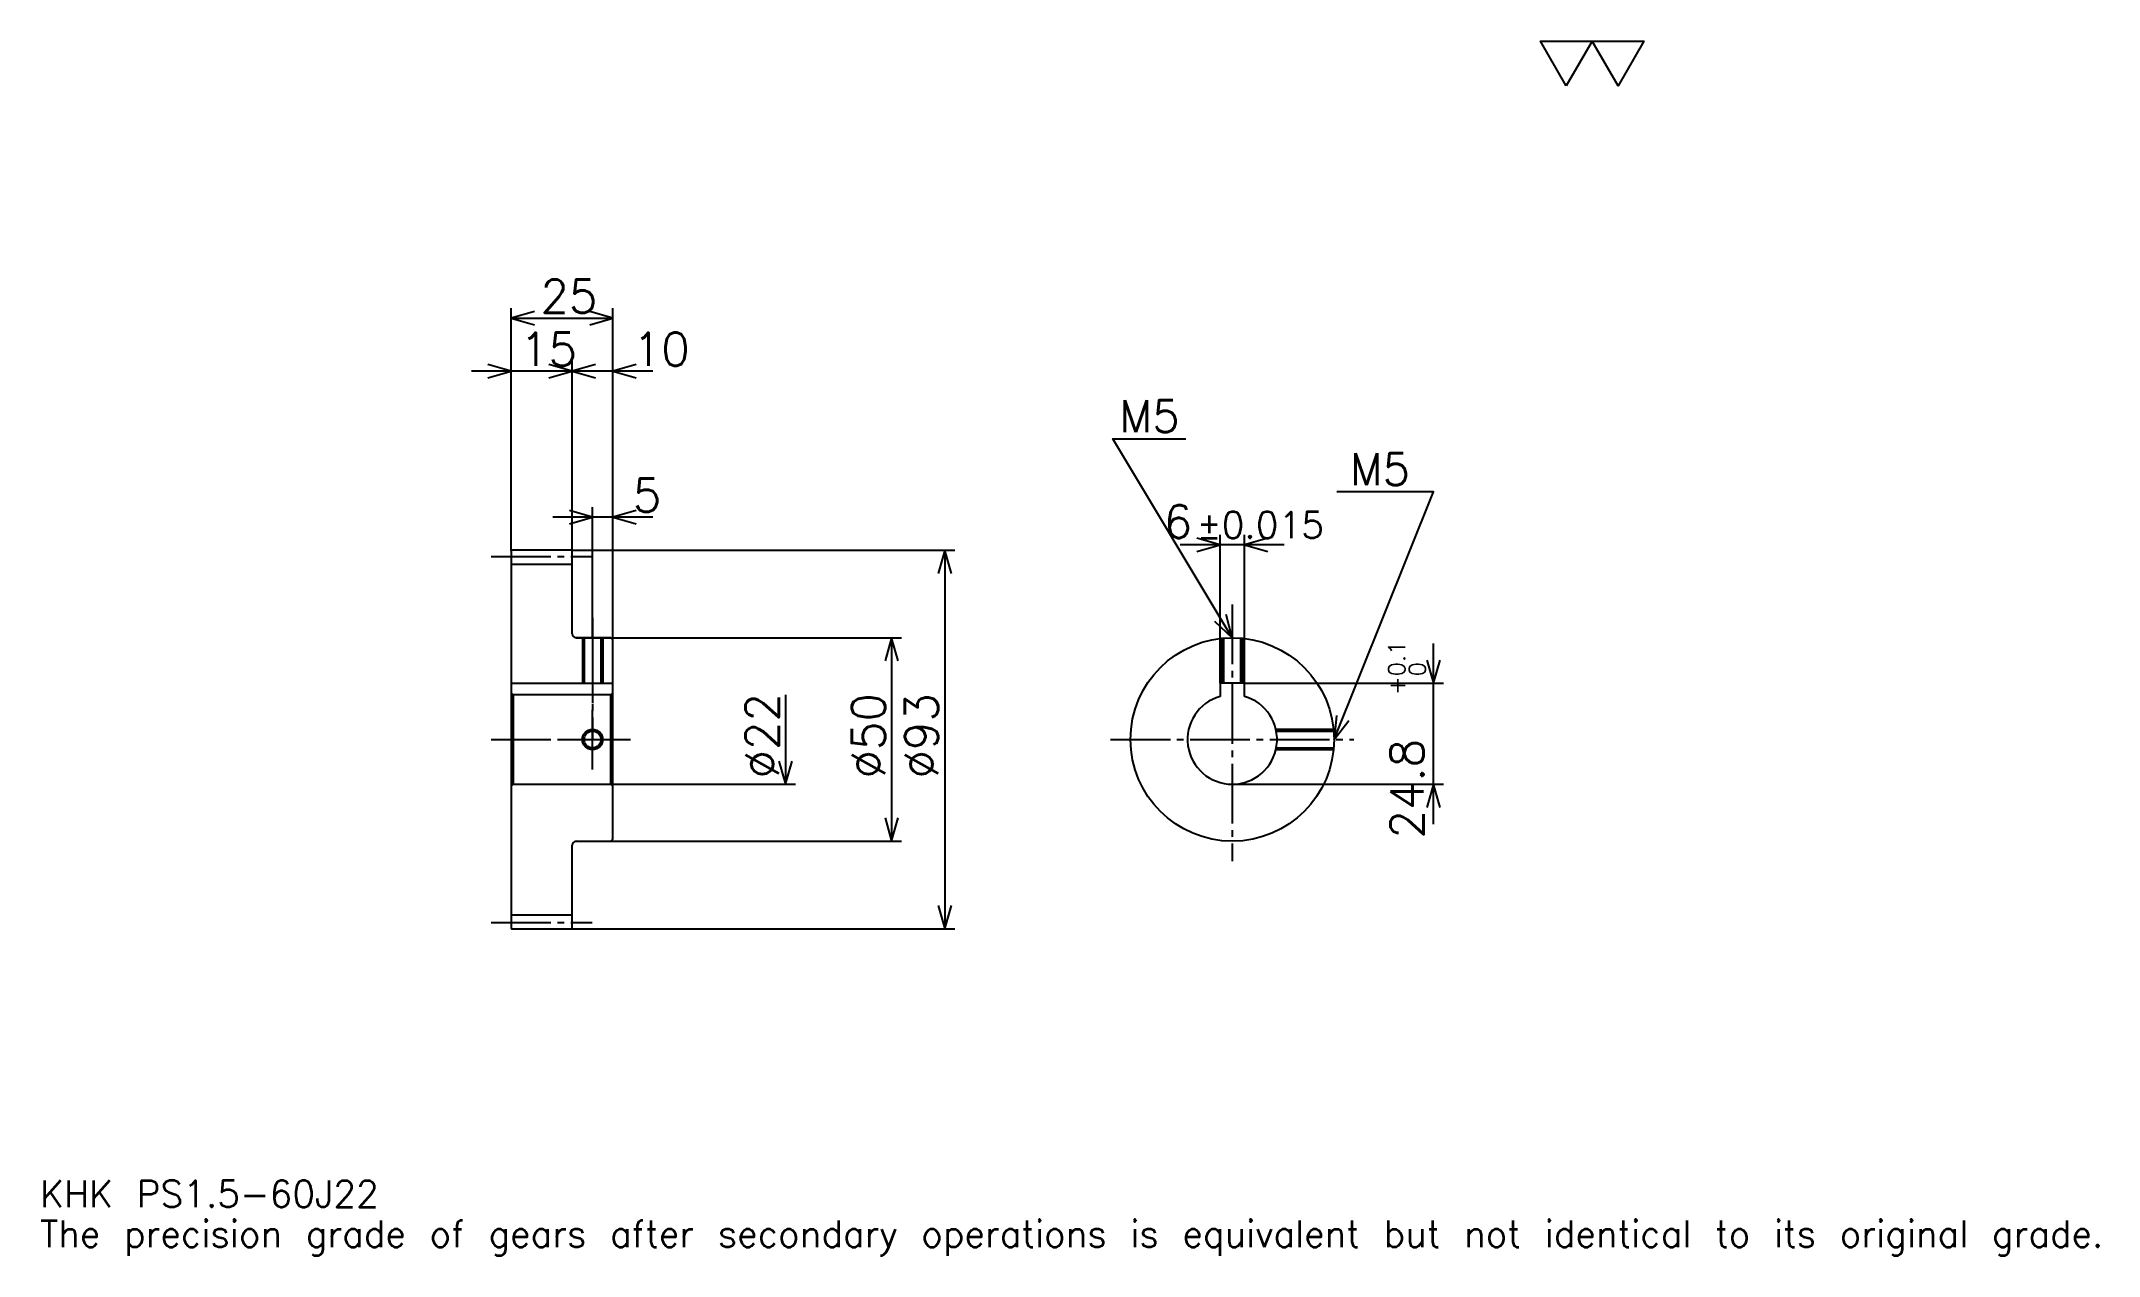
# Model space of a CAD drawing. Extents: x 17 to 522, y 6 to 304.
import ezdxf

# ---------------------------------------------------------------- set-up
doc = ezdxf.new("R2010")
doc.units = 0
doc.linetypes.add('DASHDOT', pattern=[19.565218, 14.673913, -1.630435, 1.630435, -1.630435])
doc.layers.get('0').update_dxf_attribs({"linetype": 'CONTINUOUS'})
doc.layers.add('DASHDOT', color=6, linetype='DASHDOT')
doc.styles.add('KANJI', font='TXT', dxfattribs={"bigfont": 'BIGFONT'})

msp = doc.modelspace()

# ---------------------------------------------------------------- linework, layer by layer
at = {"color": 5}
for p, q in [((132.065216, 179.380432), (132.065216, 238.891296)), ((157.065216, 179.380432), (157.065216, 238.891296)), ((132.065216, 236.445648), (157.065216, 236.445648)), ((156.847824, 223.402176), (122.282608, 223.402176)), ((166.847824, 223.402176), (137.282608, 223.402176)), ((147.065216, 179.380432), (147.065216, 225.847839)), ((166.847824, 187.532608), (142.282608, 187.532608)), ((152.065216, 179.380432), (152.065216, 189.978256)), ((306.239136, 146.680435), (306.239136, 183.152176)), ((312.239136, 146.680435), (312.239136, 183.152176)), ((132.065216, 179.280426), (132.065216, 179.380432)), ((146.96521, 179.380432), (157.065216, 179.380432)), ((147.065216, 179.280426), (147.065216, 179.380432)), ((152.065216, 157.880432), (152.065216, 179.380432)), ((152.065216, 157.880432), (152.065216, 179.380432)), ((157.065216, 179.380432), (241.032608, 179.380432)), ((157.065216, 157.380432), (157.065216, 179.380432)), ((238.586945, 179.380432), (238.586945, 86.380432)), ((322.021729, 180.706512), (296.456543, 180.706512)), ((148.065216, 157.880432), (157.065216, 157.880432)), ((157.065216, 157.880432), (227.989136, 157.880432)), ((225.543488, 157.880432), (225.543488, 107.880432)), ((358.695679, 112.097824), (358.695679, 156.463043)), ((312.239136, 146.680435), (361.141296, 146.680435)), ((199.456512, 143.880432), (199.456512, 121.880432)), ((157.065216, 121.880432), (201.902176, 121.880432)), ((309.239136, 121.880432), (361.141296, 121.880432)), ((148.065216, 107.880432), (157.065216, 107.880432)), ((157.065216, 107.880432), (227.989136, 107.880432)), ((146.96521, 86.380432), (157.065216, 86.380432)), ((157.065216, 86.380432), (241.032608, 86.380432))]:
    msp.add_line(p, q, dxfattribs=at)
at = {"color": 4}
for p, q in [((132.065216, 176.005432), (147.065216, 176.005432)), ((132.065216, 146.680435), (157.065216, 146.680435)), ((132.565216, 143.880432), (132.565216, 121.880432)), ((156.565216, 143.880432), (157.065216, 144.380432)), ((156.565216, 121.880432), (157.065216, 121.380432)), ((132.065216, 89.755432), (147.065216, 89.755432))]:
    msp.add_line(p, q, dxfattribs=at)
at = {"color": 7}
msp.add_lwpolyline([(391.304352, 293.478271), (384.945648, 304.5), (410.380432, 304.5), (404.021729, 293.478271), (397.663055, 304.5), (391.304352, 293.478271)], dxfattribs=at)
at = {"color": 5}
for points in [[(137.771744, 238.07608), (132.065216, 236.445648), (137.771744, 234.815216)], [(151.358688, 234.815216), (157.065216, 236.445648), (151.358688, 238.07608)], [(126.358696, 221.771744), (132.065216, 223.402176), (126.358696, 225.032608)], [(141.358688, 221.771744), (147.065216, 223.402176), (141.358688, 225.032608)], [(152.771744, 225.032608), (147.065216, 223.402176), (152.771744, 221.771744)], [(162.771744, 225.032608), (157.065216, 223.402176), (162.771744, 221.771744)], [(309.239136, 157.880432), (279.891296, 206.793472), (297.82608, 206.793472)], [(334.239136, 132.880432), (358.695648, 193.75), (334.891296, 193.75)], [(146.358688, 185.902176), (152.065216, 187.532608), (146.358688, 189.16304)], [(162.771744, 189.16304), (157.065216, 187.532608), (162.771744, 185.902176)], [(300.532593, 179.07608), (306.239136, 180.706512), (300.532593, 182.33696)], [(317.945679, 182.33696), (312.239136, 180.706512), (317.945679, 179.07608)], [(240.217377, 173.67392), (238.586945, 179.380432), (236.956512, 173.67392)], [(304.90506, 161.934875), (309.239136, 157.880432), (307.701233, 163.612579)], [(227.17392, 152.173904), (225.543488, 157.880432), (223.913055, 152.173904)], [(357.065247, 152.386948), (358.695679, 146.680435), (360.326111, 152.386948)], [(334.85376, 138.783401), (334.239136, 132.880432), (337.879517, 137.567688)], [(197.82608, 127.586952), (199.456512, 121.880432), (201.086945, 127.586952)], [(360.326111, 116.173912), (358.695679, 121.880432), (357.065247, 116.173912)], [(223.913055, 113.586952), (225.543488, 107.880432), (227.17392, 113.586952)], [(236.956512, 92.086952), (238.586945, 86.380432), (240.217377, 92.086952)]]:
    msp.add_lwpolyline(points, dxfattribs=at)
at = {"color": 4}
for points in [[(147.065216, 158.880432), (147.065216, 179.280426), (146.96521, 179.380432), (132.165222, 179.380432), (132.065216, 179.280426), (132.065216, 121.380432)], [(148.065216, 107.880432), (156.565216, 107.880432), (157.065216, 108.380432), (157.065216, 157.380432), (156.565216, 157.880432), (148.065216, 157.880432)], [(149.565216, 157.880432), (149.565216, 146.680435)], [(150.000214, 157.880432), (150.000214, 146.680435)], [(154.130219, 157.880432), (154.130219, 146.680435)], [(154.565216, 157.880432), (154.565216, 146.680435)], [(306.739136, 146.680435), (306.739136, 157.755112)], [(307.174133, 146.680435), (307.174133, 157.794998)], [(311.304138, 146.680435), (311.304138, 157.794998)], [(311.739136, 146.680435), (311.739136, 157.755112)], [(312.239136, 143.46344), (312.239136, 146.680435), (306.239136, 146.680435), (306.239136, 143.46344)], [(132.065216, 121.380432), (132.565216, 121.880432), (156.565216, 121.880432), (156.565216, 143.880432), (132.565216, 143.880432), (132.065216, 144.380432)], [(319.951294, 135.380432), (334.113831, 135.380432)], [(320.043579, 134.945435), (334.153687, 134.945435)], [(319.951294, 130.380432), (334.113831, 130.380432)], [(320.043579, 130.81543), (334.153687, 130.81543)], [(132.065216, 121.380432), (132.065216, 86.480431), (132.165222, 86.380432), (146.96521, 86.380432), (147.065216, 86.480431), (147.065216, 106.880432)]]:
    msp.add_lwpolyline(points, dxfattribs=at)
for centre, radius in [((309.239136, 132.880432), 25), ((152.065216, 132.880432), 2.065)]:
    msp.add_circle(centre, radius, dxfattribs=at)
at = {"color": 7}
msp.add_circle((152.065216, 132.880432), 2.5, dxfattribs=at)
at = {"color": 4}
for centre, radius, start, end in [((148.065216, 158.880432), 1, 180, 270), ((309.239136, 132.880432), 11, 105.82662089, 74.17337911), ((148.065216, 106.880432), 1, 90, 180)]:
    msp.add_arc(centre, radius, start, end, dxfattribs=at)
at = {"layer": 'DASHDOT', "color": 7}
for p, q in [((127.173912, 177.880432), (151.956512, 177.880432)), ((309.239136, 166.032608), (309.239136, 102.989128)), ((152.065216, 157.880432), (152.065216, 132.880432)), ((127.173912, 132.880432), (161.956512, 132.880432)), ((279.347839, 132.880432), (339.130432, 132.880432)), ((127.173912, 87.880432), (151.956512, 87.880432))]:
    msp.add_line(p, q, dxfattribs=at)
for points in [[(152.065216, 162.771729), (152.065216, 141.789124)], [(152.065216, 125.489128), (152.065216, 140.271744)], [(144.67392, 132.880432), (159.456512, 132.880432)]]:
    msp.add_lwpolyline(points, dxfattribs=at)

# ---------------------------------------------------------------- texts
at = {"color": 7, "style": 'KANJI'}
for s, height, p in [('25', 8.152174, (139.266296, 237.75)), ('15', 8.152174, (134.266296, 224.706512)), ('10', 8.152174, (161.956512, 224.706512)), ('M5', 7.826087, (281.521729, 208.42392)), ('M5', 7.826087, (338.152161, 195.380432)), ('5', 8.152174, (161.956512, 188.83696)), ('6', 8.152174, (292.411438, 182.33696)), ('%%p0.015', 6.521739, (300.481079, 182.33696)), ('KHK PS1.5-60J22', 6.521739, (16.304348, 17.934782)), ('The precision grade of gears after secondary operations is equivalent but not identical to its original grade.', 6.521739, (16.304348, 8.152174))]:
    msp.add_text(s, height=height, dxfattribs=at).set_placement(p)
for s, height, p in [('0.1', 4.076087, (351.684814, 148.406723)), ('+', 4.076087, (351.684814, 143.841492)), ('0', 4.076087, (356.739136, 148.406723)), ('%%c22', 8.152174, (197.82608, 123.301628)), ('%%c50', 8.152174, (223.913055, 123.301628)), ('%%c93', 8.152174, (236.956512, 123.301628)), ('24.8', 8.152174, (356.25, 108.555664))]:
    msp.add_text(s, height=height, rotation=90, dxfattribs=at).set_placement(p)

doc.saveas('drawing.dxf')
